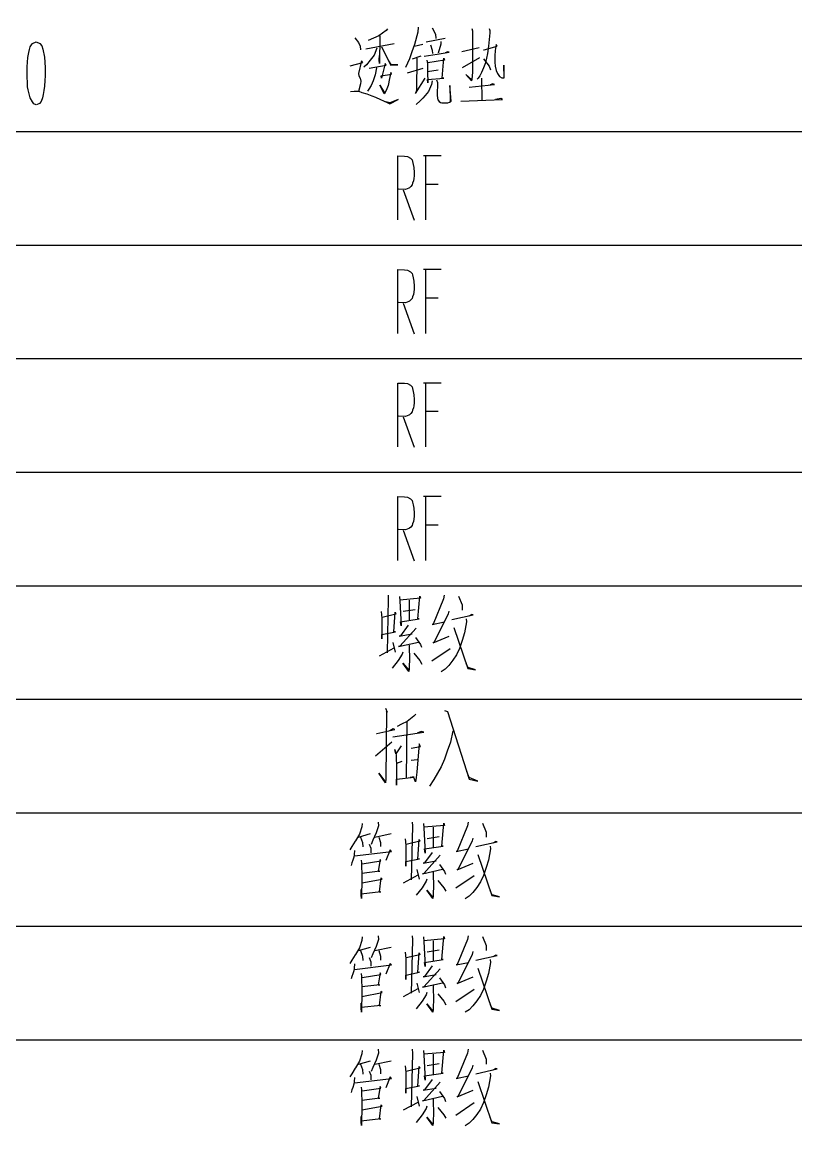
# Model space of a CAD drawing. Extents: x 0 to 8410, y 0 to 11890.
# Drawn here: x 7457 to 7933, y 6428 to 7125 of the extents above; entities that cross this region are included whole.
import ezdxf

# ---------------------------------------------------------------- set-up
doc = ezdxf.new("R2010")
doc.units = 0
doc.header["$MEASUREMENT"] = 0
doc.layers.add('6', color=7, linetype='Continuous')

msp = doc.modelspace()

# ---------------------------------------------------------------- linework, layer by layer
at = {"layer": '6'}
for p, q in [((7680.88, 7120.55), (7676.31, 7117.22)), ((7681.67, 7121.53), (7680.88, 7120.55)), ((7700.23, 7119.38), (7698.27, 7111.73)), ((7700.49, 7122.51), (7700.23, 7119.38)), ((7709.12, 7122.12), (7711.21, 7118.2)), ((7733.69, 7121.73), (7734.08, 7120.16)), ((7734.08, 7120.16), (7734.08, 7095.06)), ((7744.67, 7118.98), (7743.89, 7110.75)), ((7744.41, 7121.73), (7744.8, 7120.36)), ((7744.8, 7120.36), (7744.67, 7118.98)), ((7461.19, 7110.29), (7461.91, 7111.69)), ((7461.91, 7111.69), (7462.56, 7112.49)), ((7462.56, 7112.49), (7464.78, 7113.49)), ((7464.78, 7113.49), (7467.13, 7112.49)), ((7467.13, 7112.49), (7468.31, 7111.09)), ((7661.54, 7115.85), (7663.63, 7113.1)), ((7663.63, 7113.1), (7664.67, 7110.75)), ((7668.2, 7109.18), (7685.72, 7112.51)), ((7672.91, 7115.65), (7669.77, 7114.28)), ((7676.31, 7117.22), (7672.91, 7115.65)), ((7676.83, 7117.22), (7676.7, 7100.16)), ((7698.27, 7111.73), (7696.7, 7107.22)), ((7698.14, 7110.75), (7703.37, 7112.12)), ((7717.22, 7115.46), (7705.46, 7113.3)), ((7711.21, 7118.2), (7711.47, 7115.46)), ((7714.61, 7112.12), (7712.78, 7106.44)), ((7714.48, 7113.69), (7714.61, 7112.12)), ((7748.72, 7111.73), (7747.94, 7108.2)), ((7749.25, 7110.75), (7748.72, 7111.73)), ((7459.81, 7103.89), (7460.27, 7106.89)), ((7460.27, 7106.89), (7460.73, 7108.69)), ((7460.73, 7108.69), (7461.19, 7110.29)), ((7468.31, 7111.09), (7469.03, 7108.89)), ((7469.03, 7108.89), (7469.95, 7104.09)), ((7664.67, 7110.75), (7664.93, 7108.59)), ((7673.3, 7105.26), (7670.95, 7102.12)), ((7675.13, 7109.57), (7673.3, 7105.26)), ((7676.44, 7102.32), (7676.7, 7105.06)), ((7678.01, 7110.36), (7683.76, 7098.98)), ((7696.7, 7107.22), (7695.13, 7102.91)), ((7702.19, 7104.67), (7696.83, 7102.71)), ((7704.15, 7104.67), (7712.25, 7105.85)), ((7708.2, 7111.53), (7709.25, 7108.4)), ((7709.25, 7108.4), (7709.38, 7106.24)), ((7712.25, 7105.85), (7719.71, 7107.02)), ((7718.79, 7107.22), (7717.22, 7106.63)), ((7719.71, 7107.02), (7718.79, 7107.22)), ((7727.42, 7107.42), (7738.27, 7109.96)), ((7740.88, 7108.59), (7741.27, 7108.59)), ((7741.27, 7108.59), (7749.25, 7110.75)), ((7743.23, 7106.24), (7742.71, 7103.49)), ((7743.89, 7110.75), (7743.23, 7106.24)), ((7747.94, 7108.2), (7747.81, 7104.87)), ((7747.81, 7104.87), (7747.81, 7100.95)), ((7459.42, 7098.09), (7459.81, 7103.89)), ((7459.42, 7091.09), (7459.42, 7098.09)), ((7469.95, 7104.09), (7470.34, 7097.69)), ((7470.34, 7097.69), (7470.34, 7092.49)), ((7658.66, 7098.59), (7666.5, 7100.75)), ((7665.59, 7101.73), (7663.76, 7093.89)), ((7666.5, 7100.75), (7665.59, 7101.73)), ((7668.72, 7099.38), (7667.03, 7097.81)), ((7670.95, 7102.12), (7668.72, 7099.38)), ((7670.29, 7097.22), (7680.75, 7098.98)), ((7676.7, 7100.16), (7676.44, 7102.32)), ((7680.23, 7100.16), (7678.01, 7091.14)), ((7680.75, 7098.98), (7680.23, 7100.16)), ((7683.89, 7099.57), (7682.45, 7101.73)), ((7683.76, 7098.98), (7687.94, 7099.38)), ((7687.94, 7099.38), (7683.89, 7099.57)), ((7695.13, 7102.91), (7692.78, 7097.61)), ((7699.71, 7103.3), (7699.57, 7083.49)), ((7705.98, 7102.12), (7706.37, 7100.16)), ((7706.37, 7100.16), (7706.37, 7095.06)), ((7716.7, 7102.12), (7706.5, 7100.55)), ((7715.39, 7091.14), (7716.31, 7103.3)), ((7716.31, 7103.3), (7716.7, 7102.12)), ((7727.94, 7097.61), (7738.53, 7103.89)), ((7740.88, 7102.91), (7744.41, 7098.4)), ((7742.06, 7100.55), (7740.88, 7097.42)), ((7742.71, 7103.49), (7742.06, 7100.55)), ((7744.41, 7098.4), (7745.2, 7096.24)), ((7747.81, 7100.95), (7748.07, 7098.4)), ((7748.07, 7098.4), (7748.72, 7095.85)), ((7753.43, 7098.98), (7753.3, 7091.34)), ((7753.69, 7091.34), (7753.43, 7098.98)), ((7459.49, 7089.09), (7459.42, 7091.09)), ((7470.34, 7092.49), (7470.27, 7089.69)), ((7663.76, 7093.89), (7664.02, 7092.51)), ((7664.02, 7092.51), (7664.67, 7091.14)), ((7664.67, 7091.14), (7665.2, 7089.18)), ((7674.08, 7093.1), (7672.78, 7089.38)), ((7674.87, 7097.42), (7674.08, 7093.1)), ((7677.61, 7092.51), (7684.02, 7093.49)), ((7678.01, 7091.14), (7677.61, 7092.51)), ((7682.84, 7090.75), (7681.93, 7086.63)), ((7683.63, 7094.47), (7682.84, 7090.75)), ((7684.02, 7093.49), (7683.63, 7094.47)), ((7693.95, 7094.28), (7703.63, 7097.22)), ((7698.79, 7081.53), (7704.8, 7091.14)), ((7706.24, 7090.16), (7716.44, 7091.14)), ((7706.37, 7095.26), (7712.78, 7096.24)), ((7706.37, 7095.06), (7706.5, 7088.2)), ((7716.44, 7091.14), (7715.39, 7091.14)), ((7733.43, 7089.38), (7730.03, 7093.3)), ((7730.03, 7093.3), (7733.43, 7090.16)), ((7733.82, 7092.32), (7733.69, 7090.36)), ((7734.08, 7095.06), (7733.82, 7092.32)), ((7737.61, 7091.14), (7736.96, 7090.36)), ((7738.53, 7092.51), (7737.61, 7091.14)), ((7739.71, 7094.47), (7738.53, 7092.51)), ((7740.88, 7097.42), (7739.71, 7094.47)), ((7739.71, 7091.14), (7739.84, 7077.02)), ((7748.72, 7095.85), (7749.51, 7093.89)), ((7749.51, 7093.89), (7750.69, 7092.12)), ((7750.69, 7092.12), (7752.12, 7091.34)), ((7752.12, 7091.34), (7753.69, 7091.34)), ((7459.62, 7085.69), (7459.49, 7089.09)), ((7459.95, 7083.89), (7459.62, 7085.69)), ((7460.73, 7080.49), (7459.95, 7083.89)), ((7470.01, 7086.09), (7469.68, 7083.49)), ((7470.27, 7089.69), (7470.01, 7086.09)), ((7664.93, 7087.61), (7663.63, 7082.91)), ((7665.2, 7089.18), (7664.93, 7087.61)), ((7670.16, 7084.28), (7669.38, 7083.1)), ((7671.47, 7086.44), (7670.16, 7084.28)), ((7672.78, 7089.38), (7671.47, 7086.44)), ((7679.57, 7081.34), (7676.96, 7086.83)), ((7676.96, 7086.83), (7679.71, 7081.93)), ((7681.14, 7084.47), (7680.23, 7082.32)), ((7681.93, 7086.63), (7681.14, 7084.47)), ((7706.5, 7088.2), (7706.24, 7090.16)), ((7708.86, 7087.22), (7706.9, 7082.91)), ((7709.12, 7089.38), (7708.86, 7087.22)), ((7711.86, 7089.96), (7712.39, 7088.4)), ((7712.39, 7088.4), (7712.25, 7080.55)), ((7720.88, 7076.83), (7720.1, 7086.63)), ((7720.1, 7086.63), (7720.36, 7076.83)), ((7731.99, 7085.46), (7747.68, 7087.22)), ((7733.69, 7090.36), (7733.43, 7089.38)), ((7746.63, 7087.61), (7744.93, 7087.02)), ((7747.68, 7087.22), (7746.63, 7087.61)), ((7461.25, 7078.89), (7460.73, 7080.49)), ((7462.56, 7076.49), (7461.25, 7078.89)), ((7468.77, 7078.89), (7467.98, 7076.69)), ((7469.29, 7080.89), (7468.77, 7078.89)), ((7469.68, 7083.49), (7469.29, 7080.89)), ((7658.79, 7082.91), (7661.01, 7083.1)), ((7661.01, 7083.1), (7662.19, 7083.1)), ((7662.19, 7083.1), (7664.02, 7083.1)), ((7664.02, 7083.1), (7665.85, 7082.32)), ((7665.85, 7082.32), (7668.86, 7081.34)), ((7668.86, 7081.34), (7671.86, 7080.16)), ((7671.86, 7080.16), (7674.22, 7079.38)), ((7674.22, 7079.38), (7677.22, 7078)), ((7677.22, 7078), (7679.18, 7077.02)), ((7679.18, 7077.02), (7681.8, 7075.85)), ((7680.23, 7082.32), (7679.57, 7081.34)), ((7682.97, 7075.26), (7688.2, 7077.81)), ((7688.2, 7077.81), (7682.97, 7075.85)), ((7699.57, 7083.49), (7698.79, 7081.53)), ((7701.67, 7077.02), (7699.31, 7074.87)), ((7703.37, 7078.79), (7701.67, 7077.02)), ((7704.93, 7080.36), (7703.37, 7078.79)), ((7706.9, 7082.91), (7704.93, 7080.36)), ((7712.25, 7080.55), (7712.39, 7078.79)), ((7712.39, 7078.79), (7712.65, 7077.61)), ((7712.65, 7077.61), (7713.43, 7076.63)), ((7719.84, 7076.24), (7720.88, 7076.83)), ((7726.89, 7076.83), (7752.52, 7078)), ((7751.6, 7078.59), (7748.2, 7078)), ((7752.52, 7078), (7751.6, 7078.59)), ((7463.54, 7075.29), (7462.56, 7076.49)), ((7464.85, 7074.69), (7463.54, 7075.29)), ((7466.87, 7075.49), (7465.11, 7074.69)), ((7467.98, 7076.69), (7466.87, 7075.49)), ((7682.97, 7075.85), (7680.62, 7076.44)), ((7681.8, 7075.85), (7682.97, 7075.26)), ((7713.43, 7076.63), (7714.22, 7076.04)), ((7714.22, 7076.04), (7715.13, 7075.85)), ((7715.13, 7075.85), (7716.7, 7075.85)), ((7716.7, 7075.85), (7718.79, 7075.85)), ((7718.79, 7075.85), (7719.84, 7076.24)), ((6510, 7058.1), (8310, 7058.1)), ((7688.05, 7003.7), (7688.05, 7043.1)), ((7688.05, 7043.1), (7692.1, 7042.9)), ((7692.1, 7042.9), (7693.87, 7042.7)), ((7693.87, 7042.7), (7695.83, 7041.7)), ((7714.65, 7043.1), (7703.74, 7043.1)), ((7704.98, 7043.1), (7704.98, 7003.7)), ((7695.83, 7041.7), (7696.74, 7040.7)), ((7696.74, 7040.7), (7697.14, 7039.7)), ((7697.14, 7039.7), (7697.53, 7037.9)), ((7697.53, 7037.9), (7697.86, 7035.9)), ((7697.86, 7035.9), (7698.05, 7032.9)), ((7697.86, 7029.1), (7697.59, 7027.7)), ((7697.99, 7030.9), (7697.86, 7029.1)), ((7698.05, 7032.9), (7697.99, 7030.9)), ((7692.63, 7022.5), (7688.38, 7022.7)), ((7691.38, 7022.3), (7698.05, 7003.5)), ((7694.85, 7023.3), (7692.63, 7022.5)), ((7695.11, 7023.5), (7694.85, 7023.3)), ((7696.09, 7024.3), (7695.11, 7023.5)), ((7696.74, 7025.3), (7696.09, 7024.3)), ((7697.14, 7026.3), (7696.74, 7025.3)), ((7697.59, 7027.7), (7697.14, 7026.3)), ((7704.98, 7025.7), (7712.82, 7025.7)), ((6510, 6988.11), (8310, 6988.11)), ((7688.05, 6933.7), (7688.05, 6973.1)), ((7688.05, 6973.1), (7692.1, 6972.9)), ((7692.1, 6972.9), (7693.87, 6972.7)), ((7693.87, 6972.7), (7695.83, 6971.7)), ((7714.65, 6973.1), (7703.74, 6973.1)), ((7704.98, 6973.1), (7704.98, 6933.7)), ((7695.83, 6971.7), (7696.74, 6970.7)), ((7696.74, 6970.7), (7697.14, 6969.7)), ((7697.14, 6969.7), (7697.53, 6967.9)), ((7697.53, 6967.9), (7697.86, 6965.9)), ((7697.86, 6965.9), (7698.05, 6962.9)), ((7697.86, 6959.1), (7697.59, 6957.7)), ((7697.99, 6960.9), (7697.86, 6959.1)), ((7698.05, 6962.9), (7697.99, 6960.9)), ((7692.63, 6952.5), (7688.38, 6952.7)), ((7691.38, 6952.3), (7698.05, 6933.5)), ((7694.85, 6953.3), (7692.63, 6952.5)), ((7695.11, 6953.5), (7694.85, 6953.3)), ((7696.09, 6954.3), (7695.11, 6953.5)), ((7696.74, 6955.3), (7696.09, 6954.3)), ((7697.14, 6956.3), (7696.74, 6955.3)), ((7697.59, 6957.7), (7697.14, 6956.3)), ((7704.98, 6955.7), (7712.82, 6955.7)), ((6510, 6918.11), (8310, 6918.11)), ((7688.05, 6863.7), (7688.05, 6903.1)), ((7688.05, 6903.1), (7692.1, 6902.9)), ((7692.1, 6902.9), (7693.87, 6902.7)), ((7693.87, 6902.7), (7695.83, 6901.7)), ((7714.65, 6903.1), (7703.74, 6903.1)), ((7704.98, 6903.1), (7704.98, 6863.7)), ((7695.83, 6901.7), (7696.74, 6900.7)), ((7696.74, 6900.7), (7697.14, 6899.7)), ((7697.14, 6899.7), (7697.53, 6897.9)), ((7697.53, 6897.9), (7697.86, 6895.9)), ((7697.86, 6895.9), (7698.05, 6892.9)), ((7697.86, 6889.1), (7697.59, 6887.7)), ((7697.99, 6890.9), (7697.86, 6889.1)), ((7698.05, 6892.9), (7697.99, 6890.9)), ((7692.63, 6882.5), (7688.38, 6882.7)), ((7691.38, 6882.3), (7698.05, 6863.5)), ((7694.85, 6883.3), (7692.63, 6882.5)), ((7695.11, 6883.5), (7694.85, 6883.3)), ((7696.09, 6884.3), (7695.11, 6883.5)), ((7696.74, 6885.3), (7696.09, 6884.3)), ((7697.14, 6886.3), (7696.74, 6885.3)), ((7697.59, 6887.7), (7697.14, 6886.3)), ((7704.98, 6885.7), (7712.82, 6885.7)), ((6510, 6848.11), (8310, 6848.11)), ((7688.05, 6793.7), (7688.05, 6833.1)), ((7688.05, 6833.1), (7692.1, 6832.9)), ((7692.1, 6832.9), (7693.87, 6832.7)), ((7714.65, 6833.1), (7703.74, 6833.1)), ((7704.98, 6833.1), (7704.98, 6793.7)), ((7693.87, 6832.7), (7695.83, 6831.7)), ((7695.83, 6831.7), (7696.74, 6830.7)), ((7696.74, 6830.7), (7697.14, 6829.7)), ((7697.14, 6829.7), (7697.53, 6827.9)), ((7697.53, 6827.9), (7697.86, 6825.9)), ((7697.86, 6825.9), (7698.05, 6822.9)), ((7697.86, 6819.1), (7697.59, 6817.7)), ((7697.99, 6820.9), (7697.86, 6819.1)), ((7698.05, 6822.9), (7697.99, 6820.9)), ((7692.63, 6812.5), (7688.38, 6812.7)), ((7691.38, 6812.3), (7698.05, 6793.5)), ((7694.85, 6813.3), (7692.63, 6812.5)), ((7695.11, 6813.5), (7694.85, 6813.3)), ((7696.09, 6814.3), (7695.11, 6813.5)), ((7696.74, 6815.3), (7696.09, 6814.3)), ((7697.14, 6816.3), (7696.74, 6815.3)), ((7697.59, 6817.7), (7697.14, 6816.3)), ((7704.98, 6815.7), (7712.82, 6815.7)), ((6510, 6778.11), (8310, 6778.11)), ((7682.13, 6769.97), (7681.34, 6736.83)), ((7682, 6772.32), (7682.13, 6769.97)), ((7688.93, 6771.54), (7689.32, 6768.79)), ((7702, 6770.36), (7689.32, 6769.18)), ((7700.3, 6757.61), (7701.47, 6771.73)), ((7701.47, 6771.73), (7702, 6770.36)), ((7716.25, 6769.97), (7709.84, 6754.48)), ((7716.64, 6772.32), (7716.25, 6769.97)), ((7725.4, 6771.73), (7727.62, 6766.24)), ((7689.32, 6768.79), (7689.97, 6753.3)), ((7691.28, 6762.32), (7698.73, 6763.5)), ((7694.94, 6769.18), (7694.94, 6756.63)), ((7727.62, 6766.24), (7727.62, 6763.1)), ((7677.81, 6762.12), (7678.08, 6758.2)), ((7678.08, 6758.2), (7678.21, 6745.26)), ((7686.83, 6760.56), (7678.34, 6758.6)), ((7685.53, 6749.58), (7686.31, 6761.73)), ((7686.31, 6761.73), (7686.83, 6760.56)), ((7689.71, 6755.85), (7701.21, 6757.61)), ((7701.21, 6757.61), (7700.3, 6757.61)), ((7719.12, 6760.75), (7710.49, 6743.3)), ((7719.51, 6762.52), (7719.12, 6760.75)), ((7721.21, 6757.22), (7734.42, 6760.16)), ((7730.23, 6757.61), (7730.36, 6755.85)), ((7733.63, 6760.36), (7731.8, 6759.38)), ((7734.42, 6760.16), (7733.63, 6760.36)), ((7678.21, 6748.01), (7686.57, 6749.77)), ((7686.57, 6749.77), (7685.53, 6749.58)), ((7699.38, 6751.93), (7689.19, 6740.75)), ((7689.97, 6753.3), (7689.71, 6755.85)), ((7694.28, 6753.69), (7689.71, 6747.22)), ((7709.19, 6754.28), (7716.77, 6755.85)), ((7709.84, 6754.48), (7709.19, 6754.28)), ((7722.52, 6752.32), (7731.15, 6727.03)), ((7730.36, 6755.85), (7729.06, 6748.99)), ((7678.21, 6745.26), (7678.21, 6748.01)), ((7685, 6743.1), (7686.44, 6737.22)), ((7688.4, 6740.56), (7700.82, 6743.3)), ((7688.79, 6747.03), (7696.9, 6748.4)), ((7689.71, 6747.22), (7688.79, 6747.03)), ((7698.86, 6746.24), (7702, 6741.93)), ((7709.84, 6742.91), (7719.64, 6747.03)), ((7710.49, 6743.3), (7709.84, 6742.91)), ((7727.75, 6744.28), (7726.05, 6739.38)), ((7729.06, 6748.99), (7727.75, 6744.28)), ((7676.64, 6734.87), (7685.79, 6739.77)), ((7690.62, 6735.85), (7688.14, 6731.93)), ((7689.19, 6740.75), (7688.4, 6740.56)), ((7691.02, 6737.22), (7690.62, 6735.85)), ((7695.07, 6741.54), (7695.2, 6731.73)), ((7697.81, 6736.44), (7701.61, 6731.93)), ((7702, 6741.93), (7702.52, 6740.16)), ((7708.93, 6731.73), (7720.3, 6739.38)), ((7724.22, 6735.46), (7722, 6732.12)), ((7726.05, 6739.38), (7724.22, 6735.46)), ((7688.14, 6731.93), (7684.48, 6727.22)), ((7694.81, 6725.26), (7691.15, 6730.36)), ((7691.15, 6730.36), (7694.68, 6726.05)), ((7695.2, 6731.73), (7695.07, 6729.18)), ((7695.07, 6729.18), (7695.07, 6726.83)), ((7701.61, 6731.93), (7702.78, 6729.77)), ((7719.51, 6728.99), (7717.16, 6726.63)), ((7722, 6732.12), (7719.51, 6728.99)), ((7731.41, 6727.61), (7730.1, 6729.97)), ((7695.07, 6726.83), (7694.81, 6725.26)), ((7717.16, 6726.63), (7714.81, 6725.07)), ((7731.15, 6727.03), (7735.85, 6726.24)), ((7735.85, 6726.24), (7731.41, 6727.61)), ((6510, 6708.11), (8310, 6708.11)), ((7680.43, 6702.52), (7681.47, 6700.16)), ((7681.08, 6700.75), (7680.56, 6658.99)), ((7681.47, 6700.16), (7681.08, 6700.75)), ((7716.77, 6701.14), (7718.73, 6700.56)), ((7718.73, 6700.56), (7731.93, 6658.79)), ((7693.76, 6694.48), (7690.23, 6692.71)), ((7693.63, 6694.09), (7693.11, 6659.77)), ((7697.94, 6697.61), (7693.76, 6694.48)), ((7699.12, 6698.99), (7697.94, 6697.61)), ((7674.81, 6687.03), (7675.07, 6687.03)), ((7675.07, 6687.03), (7686.05, 6689.38)), ((7685.13, 6689.77), (7683.04, 6688.59)), ((7684.87, 6684.87), (7703.96, 6687.81)), ((7686.05, 6689.38), (7685.13, 6689.77)), ((7690.23, 6692.71), (7687.49, 6691.34)), ((7702.39, 6688.2), (7699.91, 6687.22)), ((7703.96, 6687.81), (7702.39, 6688.2)), ((7722, 6688.59), (7720.43, 6681.73)), ((7674.15, 6673.3), (7684.22, 6681.93)), ((7690.1, 6679.38), (7686.83, 6674.48)), ((7701.08, 6680.56), (7699.64, 6663.1)), ((7702, 6678.99), (7701.08, 6680.56)), ((7720.43, 6681.73), (7718.34, 6676.05)), ((7686.83, 6674.48), (7686.18, 6677.22)), ((7686.18, 6677.22), (7686.96, 6673.89)), ((7686.96, 6673.89), (7687.1, 6665.26)), ((7696.12, 6678.01), (7702, 6678.99)), ((7718.34, 6676.05), (7716.77, 6671.14)), ((7690.49, 6669.77), (7687.23, 6668.59)), ((7699.91, 6670.75), (7696.25, 6670.36)), ((7714.68, 6666.44), (7712.45, 6662.52)), ((7716.77, 6671.14), (7714.68, 6666.44)), ((7680.3, 6656.63), (7676.25, 6662.52)), ((7676.25, 6662.52), (7680.43, 6657.03)), ((7680.56, 6658.99), (7680.3, 6656.63)), ((7687.1, 6665.26), (7687.23, 6655.07)), ((7687.1, 6658.79), (7698.08, 6659.97)), ((7687.23, 6655.07), (7687.1, 6658.79)), ((7696.9, 6660.16), (7695.59, 6659.77)), ((7698.08, 6659.97), (7696.9, 6660.16)), ((7698.99, 6657.22), (7697.81, 6659.77)), ((7699.25, 6659.77), (7698.99, 6657.22)), ((7699.64, 6663.1), (7699.25, 6659.77)), ((7710.1, 6658.59), (7707.49, 6654.48)), ((7712.45, 6662.52), (7710.1, 6658.59)), ((7732.06, 6659.77), (7730.49, 6663.5)), ((7731.93, 6658.79), (7737.42, 6657.61)), ((7737.42, 6657.61), (7732.06, 6659.77)), ((6510, 6638.11), (8310, 6638.11)), ((7665.96, 6631.54), (7665.82, 6629.38)), ((7675.89, 6632.32), (7676.02, 6629.97)), ((7696.8, 6632.32), (7696.94, 6629.97)), ((7703.73, 6631.54), (7704.13, 6628.79)), ((7715.11, 6617.61), (7716.28, 6631.73)), ((7716.28, 6631.73), (7716.8, 6630.36)), ((7731.45, 6632.32), (7731.05, 6629.97)), ((7740.2, 6631.73), (7742.43, 6626.24)), ((7664.26, 6624.87), (7661.9, 6620.75)), ((7663.73, 6623.1), (7671.18, 6625.26)), ((7665.82, 6629.38), (7664.26, 6624.87)), ((7674.58, 6625.65), (7672.62, 6621.14)), ((7673.8, 6623.1), (7683.86, 6625.26)), ((7676.02, 6629.97), (7674.58, 6625.65)), ((7696.94, 6629.97), (7696.15, 6596.83)), ((7716.8, 6630.36), (7704.13, 6629.18)), ((7704.13, 6628.79), (7704.78, 6613.3)), ((7709.75, 6629.18), (7709.75, 6616.63)), ((7731.05, 6629.97), (7724.65, 6614.48)), ((7742.43, 6626.24), (7742.43, 6623.1)), ((7659.68, 6617.22), (7658.37, 6615.26)), ((7661.64, 6620.55), (7659.68, 6617.22)), ((7661.9, 6620.75), (7661.64, 6620.55)), ((7665.04, 6623.1), (7666.22, 6619.77)), ((7666.22, 6619.77), (7666.35, 6617.03)), ((7670.27, 6618.79), (7671.31, 6616.24)), ((7672.62, 6621.14), (7671.45, 6618.59)), ((7676.28, 6623.1), (7677.33, 6619.77)), ((7677.33, 6619.77), (7677.33, 6617.22)), ((7692.62, 6622.12), (7692.88, 6618.2)), ((7692.88, 6618.2), (7693.01, 6605.26)), ((7701.64, 6620.55), (7693.14, 6618.59)), ((7700.33, 6609.57), (7701.12, 6621.73)), ((7701.12, 6621.73), (7701.64, 6620.55)), ((7704.52, 6615.85), (7716.02, 6617.61)), ((7706.09, 6622.32), (7713.54, 6623.5)), ((7716.02, 6617.61), (7715.11, 6617.61)), ((7733.93, 6620.75), (7725.3, 6603.3)), ((7734.32, 6622.52), (7733.93, 6620.75)), ((7736.02, 6617.22), (7749.22, 6620.16)), ((7745.04, 6617.61), (7745.17, 6615.85)), ((7748.44, 6620.36), (7746.61, 6619.38)), ((7749.22, 6620.16), (7748.44, 6620.36)), ((7660.86, 6610.75), (7660.33, 6608.79)), ((7661.12, 6612.32), (7660.86, 6610.75)), ((7661.25, 6614.87), (7661.12, 6612.32)), ((7661.25, 6611.54), (7683.99, 6614.28)), ((7671.31, 6616.24), (7671.31, 6613.5)), ((7683.21, 6615.26), (7680.6, 6608.59)), ((7683.99, 6614.28), (7683.21, 6615.26)), ((7693.01, 6608.01), (7701.38, 6609.77)), ((7701.38, 6609.77), (7700.33, 6609.57)), ((7714.19, 6611.93), (7703.99, 6600.75)), ((7704.78, 6613.3), (7704.52, 6615.85)), ((7709.09, 6613.69), (7704.52, 6607.22)), ((7723.99, 6614.28), (7731.58, 6615.85)), ((7724.65, 6614.48), (7723.99, 6614.28)), ((7737.33, 6612.32), (7745.96, 6587.03)), ((7745.17, 6615.85), (7743.86, 6608.99)), ((7659.68, 6607.22), (7659.29, 6605.65)), ((7660.33, 6608.79), (7659.68, 6607.22)), ((7665.43, 6608.99), (7665.56, 6607.22)), ((7665.56, 6607.22), (7665.69, 6598.2)), ((7665.96, 6606.63), (7677.59, 6608.4)), ((7677.07, 6609.38), (7675.76, 6602.12)), ((7677.59, 6608.4), (7677.07, 6609.38)), ((7693.01, 6605.26), (7693.01, 6608.01)), ((7699.81, 6603.1), (7701.25, 6597.22)), ((7703.21, 6600.55), (7715.63, 6603.3)), ((7703.6, 6607.03), (7711.71, 6608.4)), ((7704.52, 6607.22), (7703.6, 6607.03)), ((7713.67, 6606.24), (7716.8, 6601.93)), ((7724.65, 6602.91), (7734.45, 6607.03)), ((7725.3, 6603.3), (7724.65, 6602.91)), ((7742.56, 6604.28), (7740.86, 6599.38)), ((7743.86, 6608.99), (7742.56, 6604.28)), ((7665.69, 6598.2), (7665.56, 6585.26)), ((7665.69, 6594.87), (7678.37, 6597.22)), ((7676.94, 6602.12), (7665.82, 6600.75)), ((7675.76, 6602.12), (7676.94, 6602.12)), ((7677.59, 6598.01), (7676.41, 6589.38)), ((7678.37, 6597.22), (7677.59, 6598.01)), ((7691.45, 6594.87), (7700.6, 6599.77)), ((7705.43, 6595.85), (7702.95, 6591.93)), ((7703.99, 6600.75), (7703.21, 6600.55)), ((7705.82, 6597.22), (7705.43, 6595.85)), ((7709.88, 6601.54), (7710.01, 6591.73)), ((7712.62, 6596.44), (7716.41, 6591.93)), ((7716.8, 6601.93), (7717.33, 6600.16)), ((7723.73, 6591.73), (7735.11, 6599.38)), ((7740.86, 6599.38), (7739.03, 6595.46)), ((7665.3, 6587.61), (7665.43, 6590.75)), ((7677.59, 6589.38), (7665.43, 6588.01)), ((7676.41, 6589.38), (7677.59, 6589.38)), ((7702.95, 6591.93), (7699.29, 6587.22)), ((7709.62, 6585.26), (7705.96, 6590.36)), ((7705.96, 6590.36), (7709.48, 6586.04)), ((7710.01, 6591.73), (7709.88, 6589.18)), ((7709.88, 6589.18), (7709.88, 6586.83)), ((7716.41, 6591.93), (7717.59, 6589.77)), ((7734.32, 6588.99), (7731.97, 6586.63)), ((7736.8, 6592.12), (7734.32, 6588.99)), ((7739.03, 6595.46), (7736.8, 6592.12)), ((7746.22, 6587.61), (7744.91, 6589.97)), ((7665.56, 6585.26), (7665.3, 6587.61)), ((7709.88, 6586.83), (7709.62, 6585.26)), ((7731.97, 6586.63), (7729.62, 6585.06)), ((7745.96, 6587.03), (7750.66, 6586.24)), ((7750.66, 6586.24), (7746.22, 6587.61)), ((6510, 6568.11), (8310, 6568.11)), ((7665.96, 6561.54), (7665.82, 6559.38)), ((7675.89, 6562.32), (7676.02, 6559.97)), ((7696.8, 6562.32), (7696.94, 6559.97)), ((7703.73, 6561.54), (7704.13, 6558.79)), ((7715.11, 6547.61), (7716.28, 6561.73)), ((7716.28, 6561.73), (7716.8, 6560.36)), ((7731.45, 6562.32), (7731.05, 6559.97)), ((7740.2, 6561.73), (7742.43, 6556.24)), ((7664.26, 6554.87), (7661.9, 6550.75)), ((7663.73, 6553.1), (7671.18, 6555.26)), ((7665.82, 6559.38), (7664.26, 6554.87)), ((7674.58, 6555.65), (7672.62, 6551.14)), ((7673.8, 6553.1), (7683.86, 6555.26)), ((7676.02, 6559.97), (7674.58, 6555.65)), ((7696.94, 6559.97), (7696.15, 6526.83)), ((7716.8, 6560.36), (7704.13, 6559.18)), ((7704.13, 6558.79), (7704.78, 6543.3)), ((7709.75, 6559.18), (7709.75, 6546.63)), ((7731.05, 6559.97), (7724.65, 6544.48)), ((7742.43, 6556.24), (7742.43, 6553.1)), ((7659.68, 6547.22), (7658.37, 6545.26)), ((7661.64, 6550.56), (7659.68, 6547.22)), ((7661.9, 6550.75), (7661.64, 6550.56)), ((7665.04, 6553.1), (7666.22, 6549.77)), ((7666.22, 6549.77), (7666.35, 6547.03)), ((7670.27, 6548.79), (7671.31, 6546.24)), ((7672.62, 6551.14), (7671.45, 6548.6)), ((7676.28, 6553.1), (7677.33, 6549.77)), ((7677.33, 6549.77), (7677.33, 6547.22)), ((7692.62, 6552.12), (7692.88, 6548.2)), ((7692.88, 6548.2), (7693.01, 6535.26)), ((7701.64, 6550.56), (7693.14, 6548.6)), ((7700.33, 6539.58), (7701.12, 6551.73)), ((7701.12, 6551.73), (7701.64, 6550.56)), ((7704.52, 6545.85), (7716.02, 6547.61)), ((7706.09, 6552.32), (7713.54, 6553.5)), ((7716.02, 6547.61), (7715.11, 6547.61)), ((7733.93, 6550.75), (7725.3, 6533.3)), ((7734.32, 6552.52), (7733.93, 6550.75)), ((7736.02, 6547.22), (7749.22, 6550.16)), ((7745.04, 6547.61), (7745.17, 6545.85)), ((7748.44, 6550.36), (7746.61, 6549.38)), ((7749.22, 6550.16), (7748.44, 6550.36)), ((7660.86, 6540.75), (7660.33, 6538.79)), ((7661.12, 6542.32), (7660.86, 6540.75)), ((7661.25, 6544.87), (7661.12, 6542.32)), ((7661.25, 6541.54), (7683.99, 6544.28)), ((7671.31, 6546.24), (7671.31, 6543.5)), ((7683.21, 6545.26), (7680.6, 6538.6)), ((7683.99, 6544.28), (7683.21, 6545.26)), ((7714.19, 6541.93), (7703.99, 6530.75)), ((7704.78, 6543.3), (7704.52, 6545.85)), ((7709.09, 6543.69), (7704.52, 6537.22)), ((7723.99, 6544.28), (7731.58, 6545.85)), ((7724.65, 6544.48), (7723.99, 6544.28)), ((7737.33, 6542.32), (7745.96, 6517.03)), ((7745.17, 6545.85), (7743.86, 6538.99)), ((7659.68, 6537.22), (7659.29, 6535.65)), ((7660.33, 6538.79), (7659.68, 6537.22)), ((7665.43, 6538.99), (7665.56, 6537.22)), ((7665.56, 6537.22), (7665.69, 6528.2)), ((7665.96, 6536.63), (7677.59, 6538.4)), ((7677.07, 6539.38), (7675.76, 6532.12)), ((7677.59, 6538.4), (7677.07, 6539.38)), ((7693.01, 6538.01), (7701.38, 6539.77)), ((7693.01, 6535.26), (7693.01, 6538.01)), ((7699.81, 6533.1), (7701.25, 6527.22)), ((7701.38, 6539.77), (7700.33, 6539.58)), ((7703.21, 6530.56), (7715.63, 6533.3)), ((7703.6, 6537.03), (7711.71, 6538.4)), ((7704.52, 6537.22), (7703.6, 6537.03)), ((7713.67, 6536.24), (7716.8, 6531.93)), ((7724.65, 6532.91), (7734.45, 6537.03)), ((7725.3, 6533.3), (7724.65, 6532.91)), ((7742.56, 6534.28), (7740.86, 6529.38)), ((7743.86, 6538.99), (7742.56, 6534.28)), ((7665.69, 6528.2), (7665.56, 6515.26)), ((7665.69, 6524.87), (7678.37, 6527.22)), ((7676.94, 6532.12), (7665.82, 6530.75)), ((7675.76, 6532.12), (7676.94, 6532.12)), ((7677.59, 6528.01), (7676.41, 6519.38)), ((7678.37, 6527.22), (7677.59, 6528.01)), ((7691.45, 6524.87), (7700.6, 6529.77)), ((7703.99, 6530.75), (7703.21, 6530.56)), ((7705.82, 6527.22), (7705.43, 6525.85)), ((7709.88, 6531.54), (7710.01, 6521.73)), ((7712.62, 6526.44), (7716.41, 6521.93)), ((7716.8, 6531.93), (7717.33, 6530.16)), ((7723.73, 6521.73), (7735.11, 6529.38)), ((7740.86, 6529.38), (7739.03, 6525.46)), ((7665.3, 6517.61), (7665.43, 6520.75)), ((7677.59, 6519.38), (7665.43, 6518.01)), ((7676.41, 6519.38), (7677.59, 6519.38)), ((7702.95, 6521.93), (7699.29, 6517.22)), ((7705.43, 6525.85), (7702.95, 6521.93)), ((7709.62, 6515.26), (7705.96, 6520.36)), ((7705.96, 6520.36), (7709.48, 6516.05)), ((7710.01, 6521.73), (7709.88, 6519.18)), ((7709.88, 6519.18), (7709.88, 6516.83)), ((7716.41, 6521.93), (7717.59, 6519.77)), ((7734.32, 6518.99), (7731.97, 6516.63)), ((7736.8, 6522.12), (7734.32, 6518.99)), ((7739.03, 6525.46), (7736.8, 6522.12)), ((7746.22, 6517.61), (7744.91, 6519.97)), ((7665.56, 6515.26), (7665.3, 6517.61)), ((7709.88, 6516.83), (7709.62, 6515.26)), ((7731.97, 6516.63), (7729.62, 6515.07)), ((7745.96, 6517.03), (7750.66, 6516.24)), ((7750.66, 6516.24), (7746.22, 6517.61)), ((6510, 6498.11), (8310, 6498.11)), ((7665.96, 6491.54), (7665.82, 6489.38)), ((7675.89, 6492.32), (7676.02, 6489.97)), ((7696.8, 6492.32), (7696.94, 6489.97)), ((7703.73, 6491.54), (7704.13, 6488.79)), ((7715.11, 6477.61), (7716.28, 6491.73)), ((7716.28, 6491.73), (7716.8, 6490.36)), ((7731.45, 6492.32), (7731.05, 6489.97)), ((7740.2, 6491.73), (7742.43, 6486.24)), ((7664.26, 6484.87), (7661.9, 6480.75)), ((7663.73, 6483.1), (7671.18, 6485.26)), ((7665.82, 6489.38), (7664.26, 6484.87)), ((7674.58, 6485.65), (7672.62, 6481.14)), ((7673.8, 6483.1), (7683.86, 6485.26)), ((7676.02, 6489.97), (7674.58, 6485.65)), ((7696.94, 6489.97), (7696.15, 6456.83)), ((7716.8, 6490.36), (7704.13, 6489.18)), ((7704.13, 6488.79), (7704.78, 6473.3)), ((7709.75, 6489.18), (7709.75, 6476.63)), ((7731.05, 6489.97), (7724.65, 6474.48)), ((7742.43, 6486.24), (7742.43, 6483.1)), ((7659.68, 6477.22), (7658.37, 6475.26)), ((7661.64, 6480.56), (7659.68, 6477.22)), ((7661.9, 6480.75), (7661.64, 6480.56)), ((7665.04, 6483.1), (7666.22, 6479.77)), ((7666.22, 6479.77), (7666.35, 6477.03)), ((7670.27, 6478.79), (7671.31, 6476.24)), ((7672.62, 6481.14), (7671.45, 6478.59)), ((7676.28, 6483.1), (7677.33, 6479.77)), ((7677.33, 6479.77), (7677.33, 6477.22)), ((7692.62, 6482.12), (7692.88, 6478.2)), ((7692.88, 6478.2), (7693.01, 6465.26)), ((7701.64, 6480.56), (7693.14, 6478.59)), ((7700.33, 6469.58), (7701.12, 6481.73)), ((7701.12, 6481.73), (7701.64, 6480.56)), ((7704.52, 6475.85), (7716.02, 6477.61)), ((7706.09, 6482.32), (7713.54, 6483.5)), ((7716.02, 6477.61), (7715.11, 6477.61)), ((7733.93, 6480.75), (7725.3, 6463.3)), ((7734.32, 6482.52), (7733.93, 6480.75)), ((7736.02, 6477.22), (7749.22, 6480.16)), ((7745.04, 6477.61), (7745.17, 6475.85)), ((7748.44, 6480.36), (7746.61, 6479.38)), ((7749.22, 6480.16), (7748.44, 6480.36)), ((7660.86, 6470.75), (7660.33, 6468.79)), ((7661.12, 6472.32), (7660.86, 6470.75)), ((7661.25, 6474.87), (7661.12, 6472.32)), ((7661.25, 6471.54), (7683.99, 6474.28)), ((7671.31, 6476.24), (7671.31, 6473.5)), ((7683.21, 6475.26), (7680.6, 6468.59)), ((7683.99, 6474.28), (7683.21, 6475.26)), ((7714.19, 6471.93), (7703.99, 6460.75)), ((7704.78, 6473.3), (7704.52, 6475.85)), ((7709.09, 6473.69), (7704.52, 6467.22)), ((7723.99, 6474.28), (7731.58, 6475.85)), ((7724.65, 6474.48), (7723.99, 6474.28)), ((7737.33, 6472.32), (7745.96, 6447.03)), ((7745.17, 6475.85), (7743.86, 6468.99)), ((7659.68, 6467.22), (7659.29, 6465.65)), ((7660.33, 6468.79), (7659.68, 6467.22)), ((7665.43, 6468.99), (7665.56, 6467.22)), ((7665.56, 6467.22), (7665.69, 6458.2)), ((7665.96, 6466.63), (7677.59, 6468.4)), ((7677.07, 6469.38), (7675.76, 6462.12)), ((7677.59, 6468.4), (7677.07, 6469.38)), ((7693.01, 6468.01), (7701.38, 6469.77)), ((7693.01, 6465.26), (7693.01, 6468.01)), ((7701.38, 6469.77), (7700.33, 6469.58)), ((7703.21, 6460.56), (7715.63, 6463.3)), ((7703.6, 6467.03), (7711.71, 6468.4)), ((7704.52, 6467.22), (7703.6, 6467.03)), ((7713.67, 6466.24), (7716.8, 6461.93)), ((7724.65, 6462.91), (7734.45, 6467.03)), ((7725.3, 6463.3), (7724.65, 6462.91)), ((7742.56, 6464.28), (7740.86, 6459.38)), ((7743.86, 6468.99), (7742.56, 6464.28)), ((7665.69, 6458.2), (7665.56, 6445.26)), ((7665.69, 6454.87), (7678.37, 6457.22)), ((7676.94, 6462.12), (7665.82, 6460.75)), ((7675.76, 6462.12), (7676.94, 6462.12)), ((7677.59, 6458.01), (7676.41, 6449.38)), ((7678.37, 6457.22), (7677.59, 6458.01)), ((7691.45, 6454.87), (7700.6, 6459.77)), ((7699.81, 6463.1), (7701.25, 6457.22)), ((7703.99, 6460.75), (7703.21, 6460.56)), ((7705.82, 6457.22), (7705.43, 6455.85)), ((7709.88, 6461.54), (7710.01, 6451.73)), ((7712.62, 6456.44), (7716.41, 6451.93)), ((7716.8, 6461.93), (7717.33, 6460.16)), ((7723.73, 6451.73), (7735.11, 6459.38)), ((7740.86, 6459.38), (7739.03, 6455.46)), ((7665.3, 6447.61), (7665.43, 6450.75)), ((7677.59, 6449.38), (7665.43, 6448.01)), ((7676.41, 6449.38), (7677.59, 6449.38)), ((7702.95, 6451.93), (7699.29, 6447.22)), ((7705.43, 6455.85), (7702.95, 6451.93)), ((7709.62, 6445.26), (7705.96, 6450.36)), ((7705.96, 6450.36), (7709.48, 6446.05)), ((7710.01, 6451.73), (7709.88, 6449.18)), ((7716.41, 6451.93), (7717.59, 6449.77)), ((7736.8, 6452.12), (7734.32, 6448.99)), ((7739.03, 6455.46), (7736.8, 6452.12)), ((7746.22, 6447.61), (7744.91, 6449.97)), ((7665.56, 6445.26), (7665.3, 6447.61)), ((7709.88, 6446.83), (7709.62, 6445.26)), ((7709.88, 6449.18), (7709.88, 6446.83)), ((7731.97, 6446.63), (7729.62, 6445.07)), ((7734.32, 6448.99), (7731.97, 6446.63)), ((7745.96, 6447.03), (7750.66, 6446.24)), ((7750.66, 6446.24), (7746.22, 6447.61))]:
    msp.add_line(p, q, dxfattribs=at)
at = {"layer": '6', "const_width": 0.03}
for points in [[(7532.56, 6428.11), (7532.56, 7828.11)], [(7885.91, 6428.11), (7885.91, 7828.11)], [(6510, 6428.11), (8310, 6428.11)]]:
    msp.add_lwpolyline(points, dxfattribs=at)

doc.saveas('drawing.dxf')
